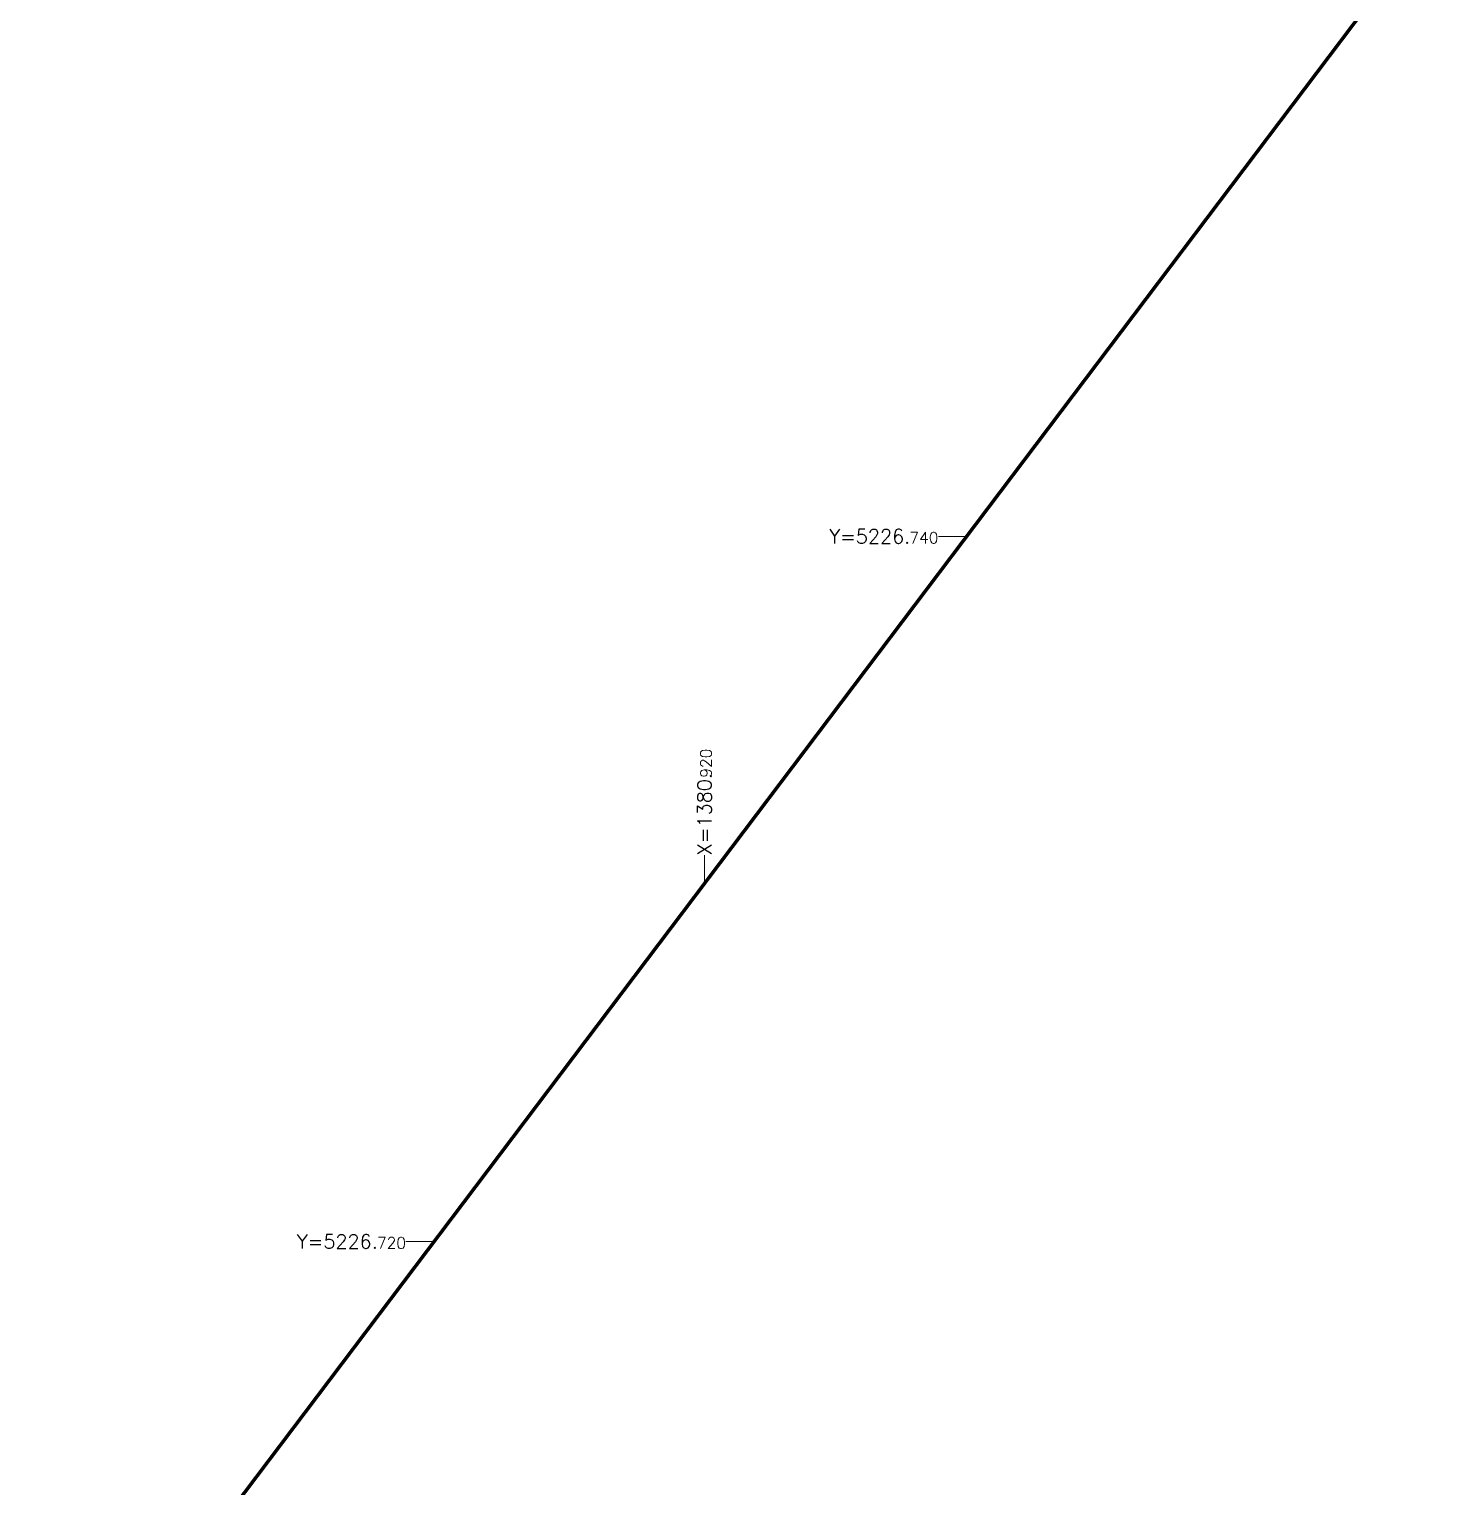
# Model space of a CAD drawing. Header units: metres. Extents: x 1380671 to 1381006, y 5226540 to 5226904.
# Drawn here: x 1380900.85 to 1380940.9, y 5226713.04 to 5226754.39 of the extents above; entities that cross this region are included whole.
import ezdxf
from ezdxf.enums import TextEntityAlignment as Align

# ---------------------------------------------------------------- set-up
doc = ezdxf.new("R2010")
doc.units = ezdxf.units.M
doc.header["$LTSCALE"] = 2
doc.layers.add('MEP_F_CADRE', color=7, linetype='Continuous', lineweight=0)
doc.layers.add('MEP_F_TEXCARRO', color=7, linetype='Continuous', lineweight=0)
doc.styles.get("Standard").update_dxf_attribs({"font": 'txt.shx'})

msp = doc.modelspace()

# ---------------------------------------------------------------- linework, layer by layer
at = {"layer": 'MEP_F_CADRE', "const_width": 0.1}
msp.add_lwpolyline([(1380776.366, 5226539.855), (1381005.466, 5226843.39), (1380924.806, 5226904.269), (1380671.007, 5226568.009), (1380705.053, 5226542.312), (1380729.753, 5226575.037)], close=True, dxfattribs=at)
at = {"layer": 'MEP_F_TEXCARRO'}
for p, q in [((1380927.43, 5226740), (1380926.63, 5226740)), ((1380920, 5226730.155), (1380920, 5226730.955)), ((1380912.335, 5226720), (1380911.535, 5226720))]:
    msp.add_line(p, q, dxfattribs=at)

# ---------------------------------------------------------------- texts
for s, height, p in [('Y=5226.', 0.4, (1380925.83, 5226739.8)), ('740', 0.32, (1380926.63, 5226739.8)), ('Y=5226.', 0.4, (1380910.735, 5226719.8)), ('720', 0.32, (1380911.535, 5226719.8))]:
    msp.add_text(s, height=height, dxfattribs=at).set_placement(p, align=Align.RIGHT)
for s, height, p in [('920', 0.32, (1380920.2, 5226733.155)), ('X=1380.', 0.4, (1380920.2, 5226730.955))]:
    msp.add_text(s, height=height, rotation=90, dxfattribs=at).set_placement(p)

doc.saveas('drawing.dxf')
